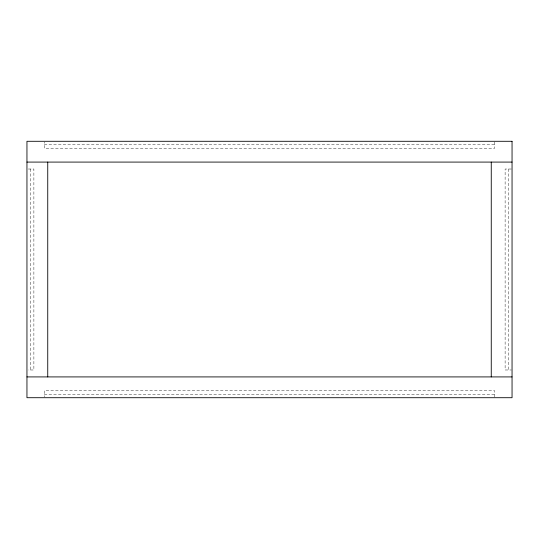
<?xml version="1.0" encoding="UTF-8"?>
<svg xmlns="http://www.w3.org/2000/svg" width="539" height="539" viewBox="0 0 539 539"><rect width="100%" height="100%" fill="white"/><g stroke="black" fill="none" stroke-linecap="round" stroke-linejoin="round"><path stroke-width="0.4" stroke-dasharray="2.69 2.02" d="M44.272 144.762L494.728 144.762M28.338 169.017L33.883 169.017L33.883 369.983L28.338 369.983M511.356 169.017L505.117 169.017L505.117 369.983L511.356 369.983M44.272 394.238L494.728 394.238M508.587 169.017L508.587 369.983M494.728 141.986L494.728 148.225L44.272 148.225L44.272 141.986M494.728 397.014L494.728 390.775L44.272 390.775L44.272 397.014M30.413 169.017L30.413 369.983"/><path stroke-width="0.81" d="M26.95 162.084L512.05 162.084M26.95 376.916L512.05 376.916M491.258 162.084L491.258 376.916M47.742 162.084L47.742 376.916M512.05 141.292L26.95 141.292L26.95 397.708L512.05 397.708L512.05 141.292"/></g></svg>
